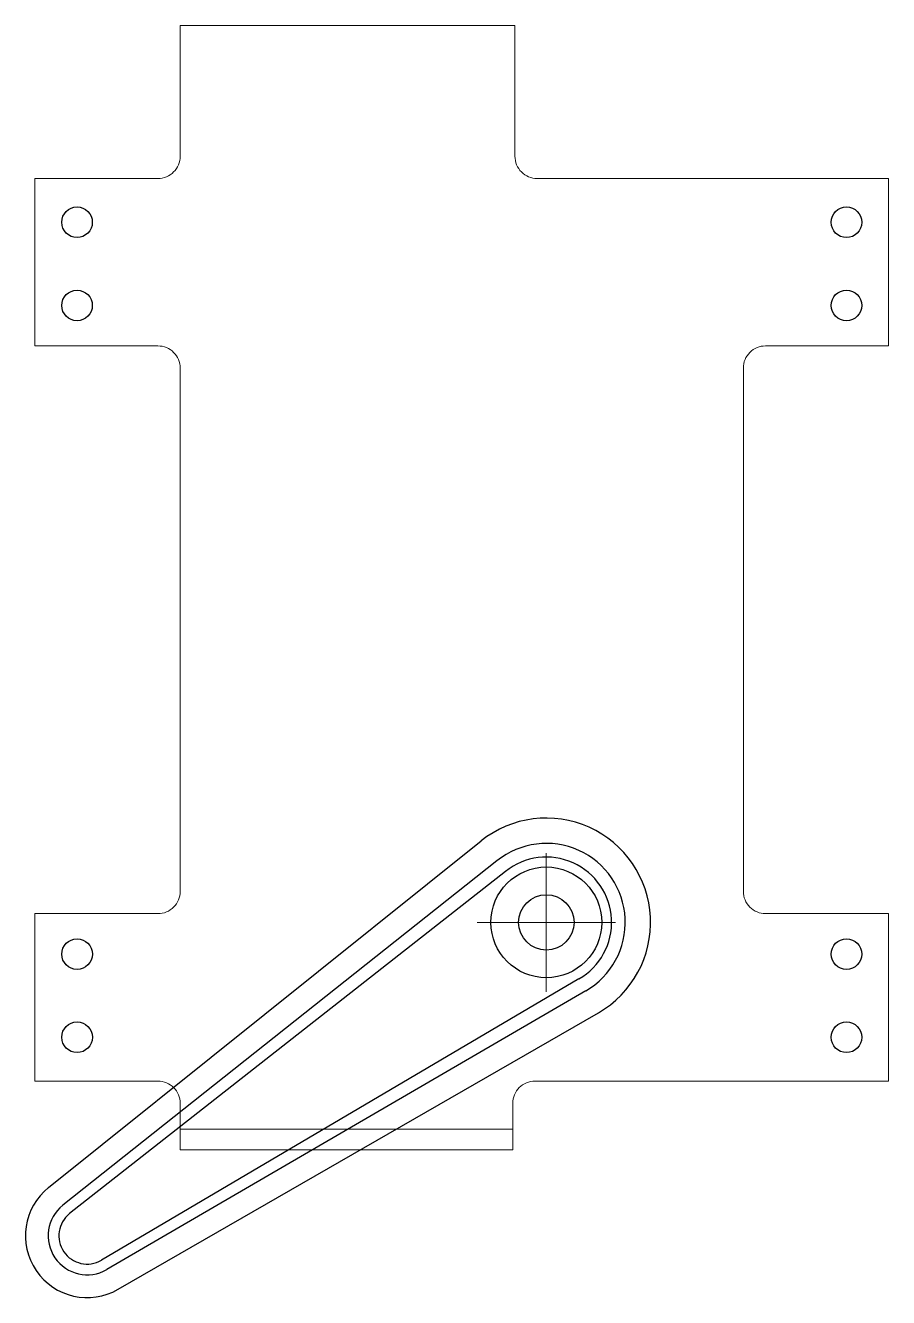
# Model space of a CAD drawing. Extents: x 320.4 to 324.29, y 533.58 to 539.32.
import ezdxf

# ---------------------------------------------------------------- set-up
doc = ezdxf.new("R2010")
doc.units = 0
doc.header["$LTSCALE"] = 2.6966
doc.header["$MEASUREMENT"] = 0
doc.layers.add('UNASSIGNED', color=7, linetype='Continuous', lineweight=0)
doc.layers.add('Z0_CUT500', color=5, linetype='Continuous')
doc.layers.add('Z0_TOPCOMP', color=6, linetype='Continuous')

msp = doc.modelspace()

# ---------------------------------------------------------------- linework, layer by layer
at = {"layer": 'UNASSIGNED', "color": 4, "linetype": 'Continuous', "lineweight": 5}
for p, q in [((321.0935, 539.3215), (322.605, 539.3215)), ((321.0935, 538.7309), (321.0935, 539.3215)), ((322.605, 539.3215), (322.605, 538.7309)), ((320.4379, 537.8751), (320.4379, 538.6308)), ((320.9934, 538.6308), (320.4379, 538.6308)), ((324.2916, 538.6308), (322.7051, 538.6308)), ((324.2916, 538.6308), (324.2916, 537.8751)), ((320.4379, 537.8751), (320.9934, 537.8751)), ((323.7361, 537.8751), (324.2916, 537.8751)), ((321.0935, 535.4127), (321.0935, 537.775)), ((323.636, 535.4127), (323.636, 537.775)), ((322.7466, 534.9603), (322.7466, 535.5859)), ((320.9934, 535.3126), (320.4379, 535.3126)), ((320.4379, 534.5569), (320.4379, 535.3126)), ((324.2916, 535.3126), (323.7361, 535.3126)), ((324.2916, 534.5569), (324.2916, 535.3126)), ((323.0594, 535.2731), (322.4338, 535.2731)), ((320.4379, 534.5569), (320.9934, 534.5569)), ((322.6951, 534.5569), (324.2916, 534.5569)), ((321.0935, 534.4568), (321.0935, 534.2466)), ((322.595, 534.2466), (322.595, 534.4568)), ((321.0935, 534.3397), (322.595, 534.3397)), ((321.0935, 534.2466), (322.595, 534.2466))]:
    msp.add_line(p, q, dxfattribs=at)
at = {"layer": 'UNASSIGNED', "color": 4, "linetype": 'Continuous', "lineweight": 25}
for centre in [(320.628, 538.4331), (320.628, 538.0577), (324.1015, 538.0577), (320.6281, 535.1299), (320.6281, 534.7546)]:
    msp.add_ellipse(centre, major_axis=(0, 0.069), ratio=1, dxfattribs=at)
for centre, major_axis in [((324.1015, 538.4331), (-0.069, 0)), ((322.7466, 535.2731), (-0.25, 0)), ((324.1015, 535.1299), (-0.069, 0)), ((324.1015, 534.7546), (-0.069, 0))]:
    msp.add_ellipse(centre, major_axis=major_axis, ratio=1, start_param=4.712389, end_param=10.995574, dxfattribs=at)
at = {"layer": 'UNASSIGNED', "color": 4, "linetype": 'Continuous', "lineweight": 5}
for points in [[(321.0642, 538.6601), (321.083, 538.6789), (321.0935, 538.7043), (321.0935, 538.7309)], [(322.605, 538.7309), (322.605, 538.7043), (322.6155, 538.6789), (322.6343, 538.6601)], [(320.9934, 538.6308), (321.02, 538.6308), (321.0454, 538.6413), (321.0642, 538.6601)], [(322.6343, 538.6601), (322.6531, 538.6413), (322.6785, 538.6308), (322.7051, 538.6308)], [(321.0642, 537.8458), (321.0454, 537.8645), (321.02, 537.8751), (320.9934, 537.8751)], [(321.0935, 537.775), (321.0935, 537.8015), (321.083, 537.827), (321.0642, 537.8458)], [(323.6653, 537.8458), (323.6465, 537.827), (323.636, 537.8015), (323.636, 537.775)], [(323.7361, 537.8751), (323.7095, 537.8751), (323.6841, 537.8645), (323.6653, 537.8458)], [(321.0642, 535.3419), (321.083, 535.3607), (321.0935, 535.3862), (321.0935, 535.4127)], [(323.636, 535.4127), (323.636, 535.3862), (323.6465, 535.3607), (323.6653, 535.3419)], [(320.9934, 535.3126), (321.02, 535.3126), (321.0454, 535.3232), (321.0642, 535.3419)], [(323.6653, 535.3419), (323.6841, 535.3232), (323.7095, 535.3126), (323.7361, 535.3126)], [(321.0642, 534.5276), (321.0454, 534.5464), (321.02, 534.5569), (320.9934, 534.5569)], [(322.6951, 534.5569), (322.6685, 534.5569), (322.6431, 534.5464), (322.6243, 534.5276)], [(321.0935, 534.4568), (321.0935, 534.4834), (321.083, 534.5088), (321.0642, 534.5276)], [(322.6243, 534.5276), (322.6055, 534.5088), (322.595, 534.4834), (322.595, 534.4568)]]:
    msp.add_open_spline(points, degree=3, dxfattribs=at)
at = {"layer": 'Z0_CUT500', "color": 5, "linetype": 'Continuous', "lineweight": 25}
msp.add_circle((322.7466, 535.2731), 0.25, dxfattribs=at)
at = {"layer": 'Z0_TOPCOMP', "color": 6, "linetype": 'Continuous', "lineweight": 25}
for p, q in [((320.4997, 534.0766), (322.4523, 535.6406)), ((322.5238, 535.5512), (320.5639, 533.9965)), ((322.5624, 535.5031), (320.5942, 533.9587)), ((322.8936, 535.0177), (320.738, 533.7479)), ((322.9244, 534.9642), (320.7621, 533.706)), ((320.8134, 533.6169), (322.9815, 534.865))]:
    msp.add_line(p, q, dxfattribs=at)
msp.add_circle((322.7466, 535.2731), 0.125, dxfattribs=at)
for centre, radius, start, end in [((322.7466, 535.2731), 0.4708, -60.07295, 128.69296), ((322.7466, 535.2731), 0.3564, -60.07295, 128.69296), ((322.7466, 535.2731), 0.2947, -60.07295, 128.69296), ((320.6741, 533.8588), 0.2791, 128.69296, -60.07295), ((320.6741, 533.8588), 0.1764, 128.69296, -60.07295), ((320.6741, 533.8588), 0.1279, 128.69296, -60.07295)]:
    msp.add_arc(centre, radius, start, end, dxfattribs=at)

doc.saveas('drawing.dxf')
